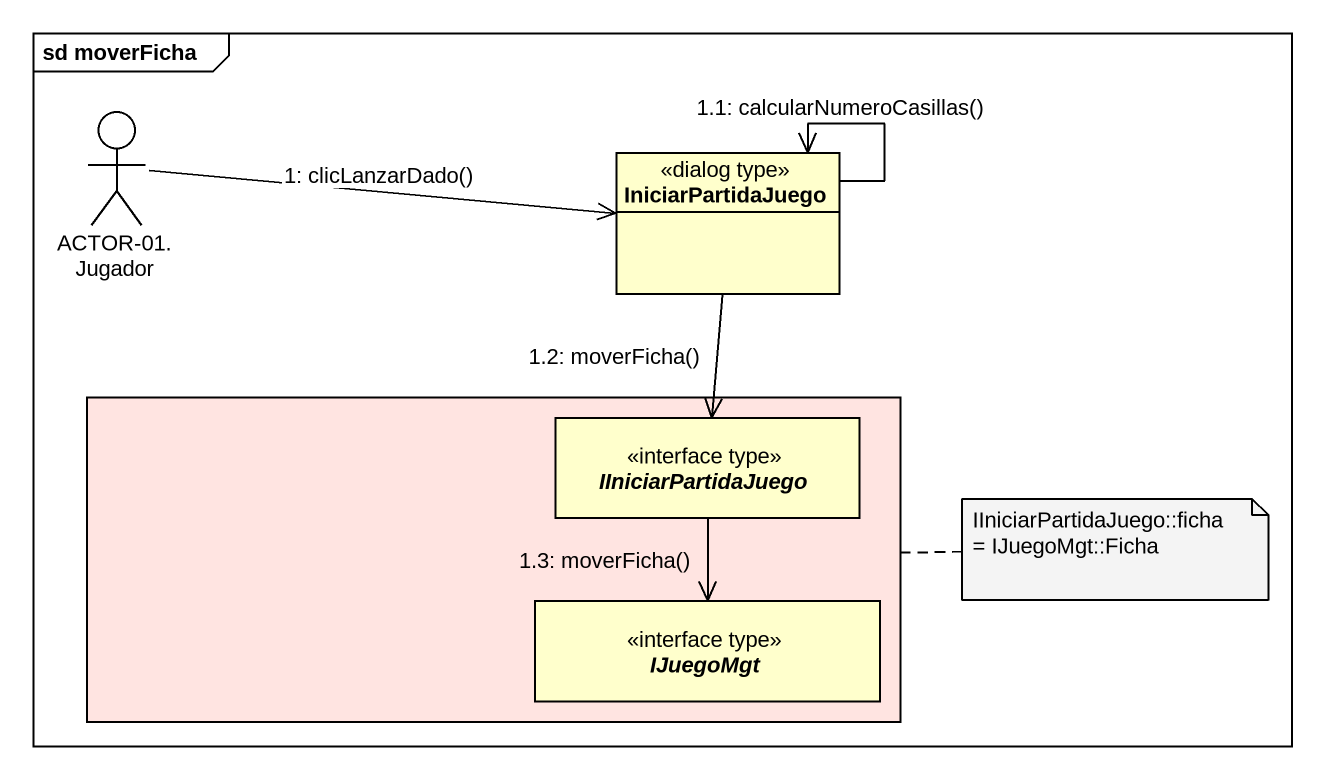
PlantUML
@startuml
mainframe sd moverFicha
allowmixing
hide circle
hide empty members
actor "ACTOR-01. Jugador" as ACTOR_01_Jugador
class IniciarPartidaJuego <<dialog type>>
rectangle " " as rectangle1 #FFE4E1 {
  interface IIniciarPartidaJuego <<interface type>>
  interface IJuegoMgt <<interface type>>
}
ACTOR_01_Jugador -right-> IniciarPartidaJuego : 1: clicLanzarDado()
IniciarPartidaJuego --> IniciarPartidaJuego : 1.1: calcularNumeroCasillas()
IniciarPartidaJuego --> IIniciarPartidaJuego : 1.2: moverFicha()
IIniciarPartidaJuego --> IJuegoMgt : 1.3: moverFicha()
note right of rectangle1 : IIniciarPartidaJuego::ficha = IJuegoMgt::Ficha
@enduml
